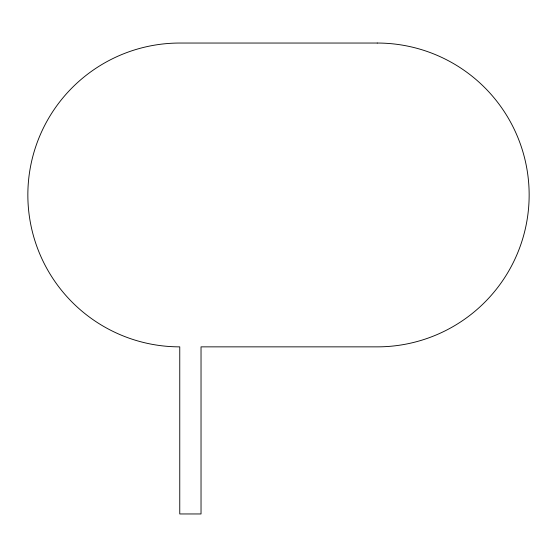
<?xml version="1.0" encoding="UTF-8"?>
<svg xmlns="http://www.w3.org/2000/svg" width="557" height="557" viewBox="0 0 557 557"><rect width="100%" height="100%" fill="white"/><g stroke="black" fill="none" stroke-linecap="round" stroke-linejoin="round"><path stroke-width="0.84" d="M377.242 43.042L179.758 43.042A151.908 151.908 0 0 0 27.85 194.95A151.908 151.908 0 0 0 179.758 346.858L179.758 513.958L201.028 513.958L201.028 346.858L377.242 346.858A151.908 151.908 0 0 0 529.15 194.95A151.908 151.908 0 0 0 377.242 43.042"/></g></svg>
